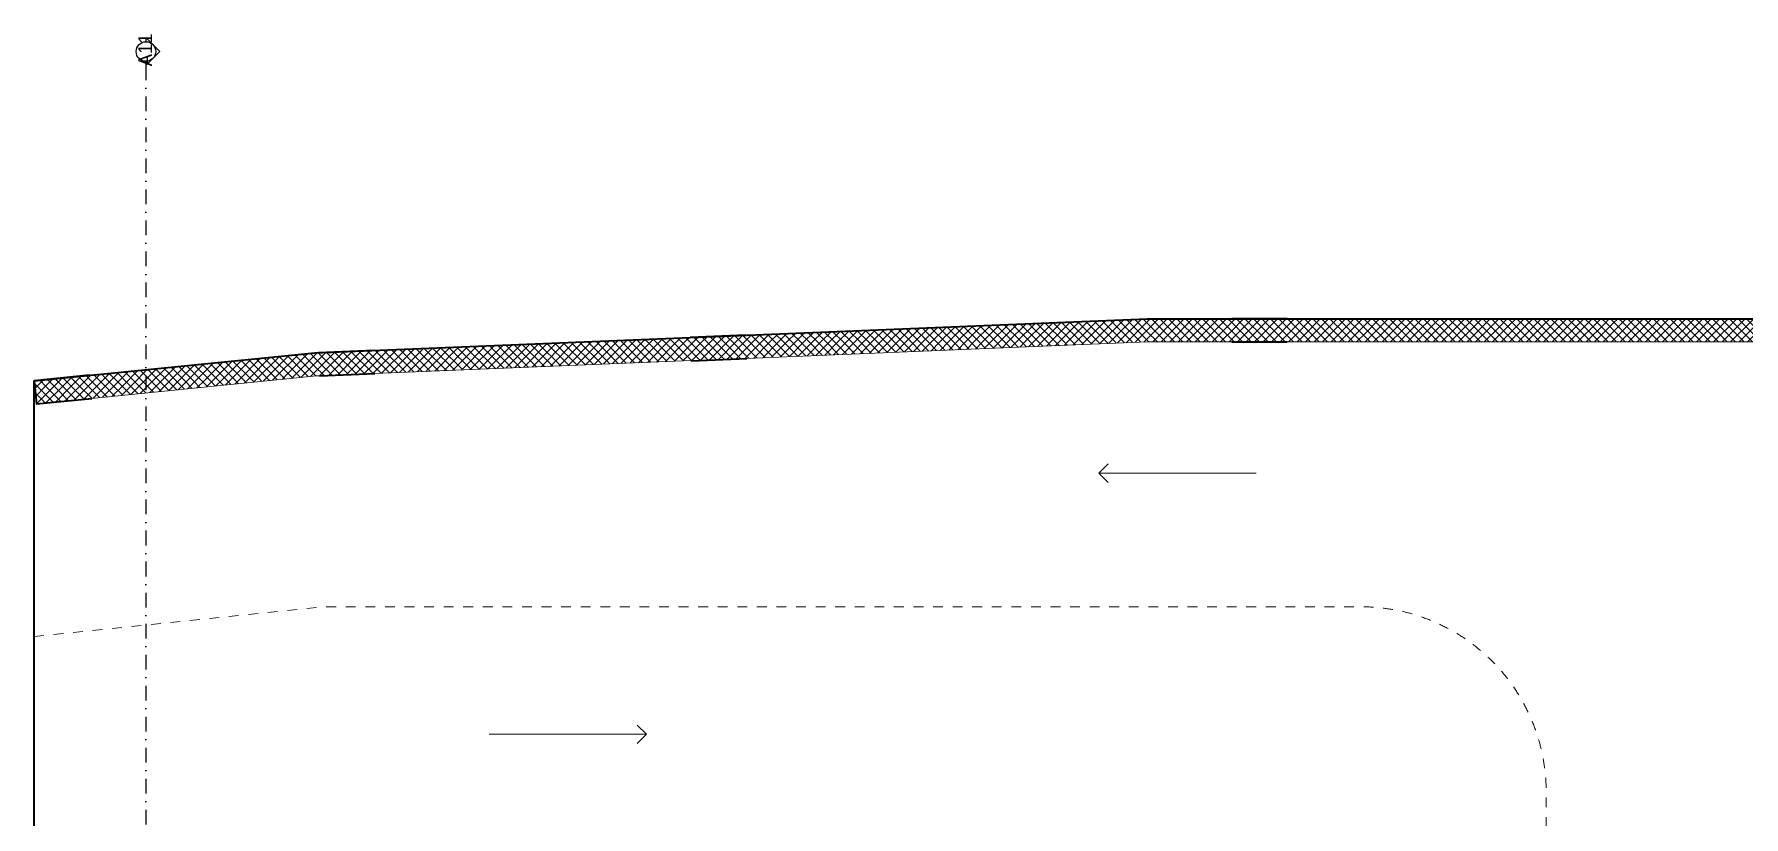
# Model space of a CAD drawing. Header units: millimetres. Extents: x 635850 to 824661, y -5878409 to -5774454.
# Drawn here: x 749090 to 767576, y -5834289 to -5825831 of the extents above; entities that cross this region are included whole.
import ezdxf

# ---------------------------------------------------------------- set-up
doc = ezdxf.new("R2010")
doc.units = ezdxf.units.MM
doc.header["$MEASUREMENT"] = 0
doc.linetypes.add('Dashed', pattern=[211.666667, 105.833333, -105.833333])
doc.linetypes.add('Dot & Dashed', pattern=[335.138881, 158.75, -88.194444, 0, -88.194437])
for name, color, linetype in [('A - Ndertesa 1 - Vija e prejes', 7, 'Continuous'), ('A - Ndertesa 8 - Pllaka meskatit', 7, 'Continuous'), ('A - Ndertesa 8 -Muret', 7, 'Continuous'), ('A - Ndertesa 8 -Muret K.Zjarrit', 7, 'Continuous'), ('A - Ndertesa 8 -Shtyllat bodrum', 7, 'Continuous'), ('A - Situacioni', 7, 'Continuous')]:
    doc.layers.add(name, color=color, linetype=linetype)
doc.layers.add('A - Ndertesa 1 - Vija e prejes _Pen_No__48', color=7, linetype='Continuous', lineweight=25, true_color=0xa80f02)
doc.layers.add('A - Situacioni_Pen_No__102', color=7, linetype='Continuous', lineweight=13, true_color=0xcccccc)
for name, color, linetype, lineweight in [('A - Ndertesa 8 - Pllaka meskatit_Pen_No__22', 8, 'Continuous', 35), ('A - Ndertesa 8 -Muret K.Zjarrit_Pen_No__101', 252, 'Continuous', 13), ('A - Ndertesa 8 -Muret_Pen_No__101', 252, 'Continuous', 13), ('A - Ndertesa 8 -Shtyllat bodrum_Pen_No__101', 252, 'Continuous', 13), ('A - Ndertesa 8 -Shtyllat bodrum_Pen_No__22', 8, 'Continuous', 35), ('A - Situacioni_Pen_No__101', 252, 'Continuous', 13)]:
    doc.layers.add(name, color=color, linetype=linetype, lineweight=lineweight)
doc.styles.add('GENERATED_STYLE_1', font='GOTHIC.TTF')
pattern_1 = [(45, (664183.82, -5827429.525), (-45.96194, 45.96194), []), (135, (664183.82, -5827429.525), (45.96194, 45.96194), [])]

# ---------------------------------------------------------------- blocks, each defined once
blk = doc.blocks.new('Slab_5', base_point=(749090, -5859821))
at = {"layer": 'A - Ndertesa 8 - Pllaka meskatit_Pen_No__22', "color": 8, "linetype": 'Continuous', "lineweight": 35, "flags": 128}
blk.add_lwpolyline([(749090, -5859821), (749090, -5829578), (752125, -5829274), (761123, -5828907), (775089, -5828907), (775089, -5859821)], close=True, dxfattribs=at)
blk = doc.blocks.new('Wall_278', base_point=(761123, -5828907))
at = {"layer": 'A - Ndertesa 8 -Muret_Pen_No__101', "linetype": 'Continuous', "lineweight": 13}
h = blk.add_hatch(dxfattribs=at)
h.set_pattern_fill('Concrete_Block', color=252, style=0, pattern_type=2)
h.set_pattern_definition(pattern_1)
h.paths.add_polyline_path([(761123, -5828907), (756784, -5829084), (756787, -5829157), (761128, -5829157)])
h = blk.add_hatch(dxfattribs=at)
h.set_pattern_fill('Concrete_Block', color=252, style=0, pattern_type=2)
h.set_pattern_definition(pattern_1)
h.paths.add_polyline_path([(761123, -5828907), (761128, -5829157), (762039, -5829120), (762039, -5828907)])
h = blk.add_hatch(dxfattribs=at)
h.set_pattern_fill('Concrete_Block', color=252, style=0, pattern_type=2)
h.set_pattern_definition(pattern_1)
h.paths.add_polyline_path([(767258, -5828907), (762639, -5828907), (762639, -5829096)])
h = blk.add_hatch(dxfattribs=at)
h.set_pattern_fill('Concrete_Block', color=252, style=0, pattern_type=2)
h.set_pattern_definition(pattern_1)
h.paths.add_polyline_path([(754993, -5829157), (752764, -5829248), (752774, -5829498), (756194, -5829359), (756186, -5829157)])
h = blk.add_hatch(dxfattribs=at)
h.set_pattern_fill('Concrete_Block', color=252, style=0, pattern_type=2)
h.set_pattern_definition(pattern_1)
h.paths.add_polyline_path([(756184, -5829109), (754993, -5829157), (756186, -5829157)])
h = blk.add_hatch(dxfattribs=at)
h.set_pattern_fill('Concrete_Block', color=252, style=0, pattern_type=2)
h.set_pattern_definition(pattern_1)
h.paths.add_polyline_path([(761128, -5829157), (756787, -5829157), (756794, -5829334)])
h = blk.add_hatch(dxfattribs=at)
h.set_pattern_fill('Concrete_Block', color=252, style=0, pattern_type=2)
h.set_pattern_definition(pattern_1)
h.paths.add_polyline_path([(752125, -5829274), (749687, -5829518), (749697, -5829623), (752143, -5829524)])
h = blk.add_hatch(dxfattribs=at)
h.set_pattern_fill('Concrete_Block', color=252, style=0, pattern_type=2)
h.set_pattern_definition(pattern_1)
h.paths.add_polyline_path([(752165, -5829273), (752125, -5829274), (752143, -5829524), (752175, -5829522)])
at = {"layer": 'A - Ndertesa 8 -Muret K.Zjarrit_Pen_No__101', "color": 252, "linetype": 'Continuous', "lineweight": 13, "flags": 128}
blk.add_lwpolyline([(762639, -5828907), (767258, -5828907)], dxfattribs=at)
at = {"layer": 'A - Ndertesa 8 -Muret_Pen_No__101', "color": 252, "linetype": 'Continuous', "lineweight": 13, "flags": 128}
for points in [[(761123, -5828907), (756784, -5829084)], [(756184, -5829109), (752764, -5829248)], [(756794, -5829334), (761128, -5829157)], [(752165, -5829273), (752125, -5829274)], [(752774, -5829498), (756194, -5829359)], [(752143, -5829524), (752175, -5829522)]]:
    blk.add_lwpolyline(points, dxfattribs=at)
blk = doc.blocks.new('Wall_282', base_point=(775089, -5828907))
at = {"layer": 'A - Ndertesa 8 -Muret K.Zjarrit_Pen_No__101', "linetype": 'Continuous', "lineweight": 13}
h = blk.add_hatch(dxfattribs=at)
h.set_pattern_fill('Concrete_Block', color=252, style=0, pattern_type=2)
h.set_pattern_definition(pattern_1)
h.paths.add_polyline_path([(762639, -5829096), (762639, -5829157), (769189, -5829157), (769189, -5828907), (767258, -5828907)])
h = blk.add_hatch(dxfattribs=at)
h.set_pattern_fill('Concrete_Block', color=252, style=0, pattern_type=2)
h.set_pattern_definition(pattern_1)
h.paths.add_polyline_path([(769789, -5829157), (774489, -5829157), (774489, -5828907), (769789, -5828907)])
h = blk.add_hatch(dxfattribs=at)
h.set_pattern_fill('Concrete_Block', color=252, style=0, pattern_type=2)
h.set_pattern_definition(pattern_1)
h.paths.add_polyline_path([(762039, -5829120), (761128, -5829157), (762039, -5829157)])
at = {"layer": 'A - Ndertesa 8 -Muret K.Zjarrit_Pen_No__101', "color": 252, "linetype": 'Continuous', "lineweight": 13, "flags": 128}
for points in [[(762039, -5828907), (761123, -5828907)], [(769189, -5828907), (767258, -5828907)], [(774489, -5828907), (769789, -5828907)], [(761128, -5829157), (762039, -5829157)], [(762639, -5829157), (769189, -5829157)], [(769789, -5829157), (774489, -5829157)]]:
    blk.add_lwpolyline(points, dxfattribs=at)
blk = doc.blocks.new('Wall_283', base_point=(752125, -5829274))
at = {"layer": 'A - Ndertesa 8 -Muret_Pen_No__101', "linetype": 'Continuous', "lineweight": 13}
h = blk.add_hatch(dxfattribs=at)
h.set_pattern_fill('Concrete_Block', color=252, style=0, pattern_type=2)
h.set_pattern_definition(pattern_1)
h.paths.add_polyline_path([(749697, -5829623), (749712, -5829767), (752143, -5829524)])
at = {"layer": 'A - Ndertesa 8 -Muret_Pen_No__101', "color": 252, "linetype": 'Continuous', "lineweight": 13, "flags": 128}
for points in [[(752125, -5829274), (749687, -5829518)], [(749712, -5829767), (752143, -5829524)]]:
    blk.add_lwpolyline(points, dxfattribs=at)
blk = doc.blocks.new('Column_342', base_point=(749401, -5829673))
at = {"layer": 'A - Ndertesa 8 -Shtyllat bodrum_Pen_No__101', "linetype": 'Continuous', "lineweight": 13}
h = blk.add_hatch(dxfattribs=at)
h.set_pattern_fill('Concrete_Block', color=252, style=0, pattern_type=2)
h.set_pattern_definition(pattern_1)
h.paths.add_polyline_path([(749687, -5829518), (749090, -5829578), (749097, -5829648), (749697, -5829623)])
h = blk.add_hatch(dxfattribs=at)
h.set_pattern_fill('Concrete_Block', color=252, style=0, pattern_type=2)
h.set_pattern_definition(pattern_1)
h.paths.add_polyline_path([(749097, -5829648), (749115, -5829827), (749712, -5829767), (749697, -5829623)])
at = {"layer": 'A - Ndertesa 8 -Shtyllat bodrum_Pen_No__22', "color": 8, "linetype": 'Continuous', "lineweight": 35, "flags": 128}
for points in [[(749687, -5829518), (749090, -5829578), (749097, -5829648)], [(749097, -5829648), (749115, -5829827), (749712, -5829767)]]:
    blk.add_lwpolyline(points, dxfattribs=at)
blk = doc.blocks.new('Column_344', base_point=(752469, -5829385))
at = {"layer": 'A - Ndertesa 8 -Shtyllat bodrum_Pen_No__101', "linetype": 'Continuous', "lineweight": 13}
h = blk.add_hatch(dxfattribs=at)
h.set_pattern_fill('Concrete_Block', color=252, style=0, pattern_type=2)
h.set_pattern_definition(pattern_1)
h.paths.add_polyline_path([(752764, -5829248), (752165, -5829273), (752175, -5829522), (752774, -5829498)])
at = {"layer": 'A - Ndertesa 8 -Shtyllat bodrum_Pen_No__22', "color": 8, "linetype": 'Continuous', "lineweight": 35, "flags": 128}
for points in [[(752764, -5829248), (752165, -5829273)], [(752175, -5829522), (752774, -5829498)]]:
    blk.add_lwpolyline(points, dxfattribs=at)
blk = doc.blocks.new('Column_345', base_point=(756489, -5829221))
at = {"layer": 'A - Ndertesa 8 -Shtyllat bodrum_Pen_No__101', "linetype": 'Continuous', "lineweight": 13}
h = blk.add_hatch(dxfattribs=at)
h.set_pattern_fill('Concrete_Block', color=252, style=0, pattern_type=2)
h.set_pattern_definition(pattern_1)
h.paths.add_polyline_path([(756784, -5829084), (756184, -5829109), (756186, -5829157), (756787, -5829157)])
h = blk.add_hatch(dxfattribs=at)
h.set_pattern_fill('Concrete_Block', color=252, style=0, pattern_type=2)
h.set_pattern_definition(pattern_1)
h.paths.add_polyline_path([(756186, -5829157), (756194, -5829359), (756794, -5829334), (756787, -5829157)])
at = {"layer": 'A - Ndertesa 8 -Shtyllat bodrum_Pen_No__22', "color": 8, "linetype": 'Continuous', "lineweight": 35, "flags": 128}
for points in [[(756784, -5829084), (756184, -5829109)], [(756194, -5829359), (756794, -5829334)]]:
    blk.add_lwpolyline(points, dxfattribs=at)
blk = doc.blocks.new('Column_346', base_point=(762339, -5829032))
at = {"layer": 'A - Ndertesa 8 -Shtyllat bodrum_Pen_No__101', "linetype": 'Continuous', "lineweight": 13}
h = blk.add_hatch(dxfattribs=at)
h.set_pattern_fill('Concrete_Block', color=252, style=0, pattern_type=2)
h.set_pattern_definition(pattern_1)
h.paths.add_polyline_path([(762039, -5828907), (762039, -5829120), (762639, -5829096), (762639, -5828907)])
h = blk.add_hatch(dxfattribs=at)
h.set_pattern_fill('Concrete_Block', color=252, style=0, pattern_type=2)
h.set_pattern_definition(pattern_1)
h.paths.add_polyline_path([(762039, -5829120), (762039, -5829157), (762639, -5829157), (762639, -5829096)])
at = {"layer": 'A - Ndertesa 8 -Shtyllat bodrum_Pen_No__22', "color": 8, "linetype": 'Continuous', "lineweight": 35, "flags": 128}
for points in [[(762639, -5828907), (762039, -5828907)], [(762039, -5829157), (762639, -5829157)]]:
    blk.add_lwpolyline(points, dxfattribs=at)
blk = doc.blocks.new('Polyline_36', base_point=(760602, -5830576))
at = {"layer": 'A - Situacioni_Pen_No__101', "color": 252, "linetype": 'Continuous', "lineweight": 13}
for q in [(760702, -5830476), (760702, -5830676)]:
    blk.add_line((760602, -5830576), q, dxfattribs=at)
at = {"layer": 'A - Situacioni_Pen_No__102', "color": 254, "linetype": 'Continuous', "lineweight": 13, "true_color": 0xcccccc, "flags": 128}
blk.add_lwpolyline([(760602, -5830576), (762302, -5830576)], dxfattribs=at)
blk = doc.blocks.new('Polyline_37', base_point=(755711, -5833398))
at = {"layer": 'A - Situacioni_Pen_No__101', "color": 252, "linetype": 'Continuous', "lineweight": 13}
for q in [(755611, -5833298), (755611, -5833498)]:
    blk.add_line((755711, -5833398), q, dxfattribs=at)
at = {"layer": 'A - Situacioni_Pen_No__102', "color": 254, "linetype": 'Continuous', "lineweight": 13, "true_color": 0xcccccc, "flags": 128}
blk.add_lwpolyline([(755711, -5833398), (754011, -5833398)], dxfattribs=at)
blk = doc.blocks.new('Cutting Plane_3', base_point=(750298, -5826018))
at = {"layer": 'A - Ndertesa 1 - Vija e prejes _Pen_No__48', "color": 14, "linetype": 'Continuous', "lineweight": 25, "true_color": 0xa80f02}
for p, q in [((750448, -5826018), (750298, -5825868)), ((750298, -5825868), (750298, -5825912)), ((750298, -5826168), (750448, -5826018)), ((750298, -5826124), (750298, -5826168))]:
    blk.add_line(p, q, dxfattribs=at)
at = {"layer": 'A - Ndertesa 1 - Vija e prejes _Pen_No__48', "color": 14, "linetype": 'Dot & Dashed', "lineweight": 25, "true_color": 0xa80f02}
blk.add_line((750298, -5826168), (750298, -5861743), dxfattribs=at)
at = {"layer": 'A - Ndertesa 1 - Vija e prejes _Pen_No__48', "color": 14, "linetype": 'Continuous', "lineweight": 25, "true_color": 0xa80f02}
blk.add_circle((750298, -5826018), 106, dxfattribs=at)
at = {"layer": 'A - Ndertesa 1 - Vija e prejes _Pen_No__48', "color": 14, "lineweight": 25, "true_color": 0xa80f02, "insert": (750364, -5825821), "char_height": 150, "attachment_point": 9, "rotation": 90, "style": 'GENERATED_STYLE_1'}
blk.add_mtext('\\A1;{\\pqr;\\pt0;\\fCentury Gothic|b0|i0|c0|p34;A11}', dxfattribs=at)

msp = doc.modelspace()

# ---------------------------------------------------------------- linework, layer by layer
at = {"layer": 'A - Situacioni_Pen_No__102', "color": 254, "linetype": 'Dashed', "lineweight": 13, "true_color": 0xcccccc, "flags": 128}
msp.add_lwpolyline([(749089.8, -5832340.4), (752211, -5832019.9), (763439, -5832019.9, -0.4142137), (765439, -5834019.9), (765439, -5847819.8, -0.4142136), (763439, -5849819.8), (753538.2, -5849819.8)], format="xyb", dxfattribs=at)

# ---------------------------------------------------------------- block references
at = {"layer": 'A - Ndertesa 1 - Vija e prejes', "color": 14, "lineweight": 25, "true_color": 0xa80f02}
msp.add_blockref('Cutting Plane_3', (750298.2, -5826018), dxfattribs=at)
at = {"layer": 'A - Ndertesa 8 - Pllaka meskatit', "color": 8, "linetype": 'Continuous', "lineweight": 35}
msp.add_blockref('Slab_5', (749089.8, -5859820.7), dxfattribs=at)
at = {"layer": 'A - Ndertesa 8 -Muret', "color": 252, "lineweight": 13}
for name, p in [('Wall_278', (761123.1, -5828907.3)), ('Wall_283', (752125.1, -5829274.3))]:
    msp.add_blockref(name, p, dxfattribs=at)
at = {"layer": 'A - Ndertesa 8 -Muret K.Zjarrit', "color": 252, "lineweight": 13}
msp.add_blockref('Wall_282', (775089, -5828907.3), dxfattribs=at)
at = {"layer": 'A - Ndertesa 8 -Shtyllat bodrum', "color": 8, "lineweight": 35}
for name, p in [('Column_346', (762339, -5829032.3)), ('Column_345', (756489.1, -5829221.4)), ('Column_344', (752469.3, -5829385.3)), ('Column_342', (749400.8, -5829672.7))]:
    msp.add_blockref(name, p, dxfattribs=at)
at = {"layer": 'A - Situacioni', "color": 254, "linetype": 'Continuous', "lineweight": 13, "true_color": 0xcccccc}
for name, p in [('Polyline_36', (760602.4, -5830576)), ('Polyline_37', (755711, -5833397.5))]:
    msp.add_blockref(name, p, dxfattribs=at)

doc.saveas('drawing.dxf')
